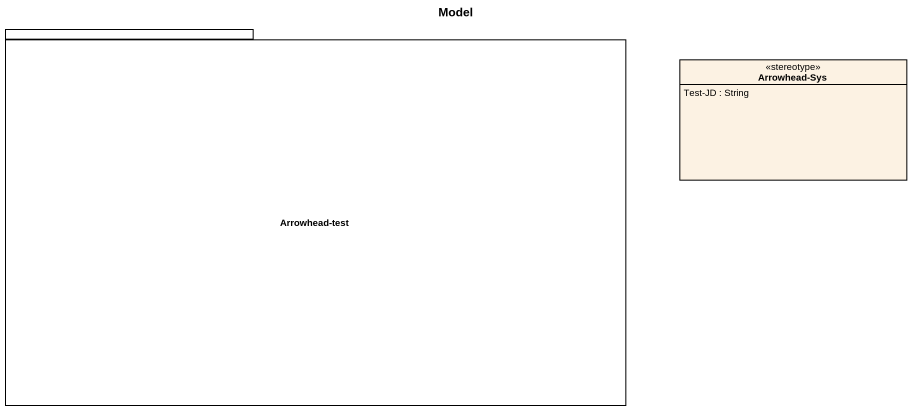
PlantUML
@startuml
title Model
hide circle
hide empty members
package "Arrowhead-test" as Arrowhead_test {
}
class "Arrowhead-Sys" as Arrowhead_Sys <<stereotype>> {
  Test-JD : String
}
@enduml
